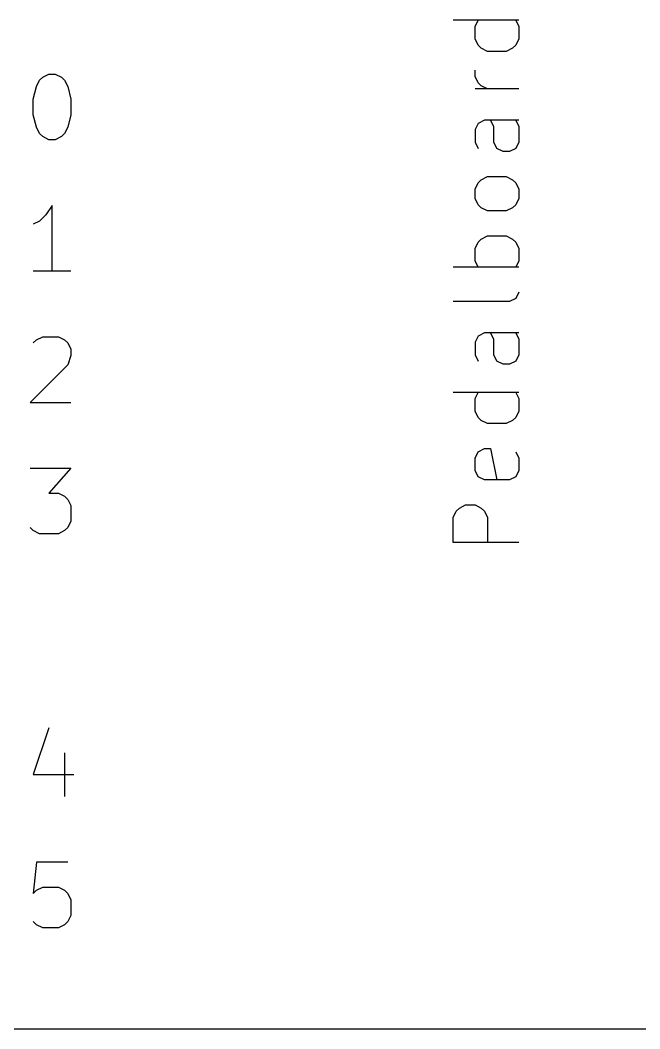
# Model space of a CAD drawing. Extents: x 0.4 to 11.3, y -7.9 to -0.4.
# Drawn here: x 5.243 to 5.715, y -3.55 to -2.782 of the extents above; entities that cross this region are included whole.
import ezdxf

# ---------------------------------------------------------------- set-up
doc = ezdxf.new("R2010")
doc.units = 0
doc.header["$MEASUREMENT"] = 0
for name, color, linetype in [('CYAN2', 4, 'CONTINUOUS'), ('LYELLOW', 51, 'CONTINUOUS'), ('MAGENTA2', 6, 'CONTINUOUS'), ('RED2', 1, 'CONTINUOUS')]:
    doc.layers.add(name, color=color, linetype=linetype)

msp = doc.modelspace()

# ---------------------------------------------------------------- linework, layer by layer
at = {"layer": 'CYAN2', "linetype": 'CONTINUOUS'}
for p, q in [((5.25809, -2.82789), (5.26048, -2.82551)), ((5.25809, -2.82789), (5.26048, -2.82551)), ((5.26048, -2.82551), (5.26524, -2.82313)), ((5.26048, -2.82551), (5.26524, -2.82313)), ((5.26524, -2.82313), (5.27, -2.82313)), ((5.26524, -2.82313), (5.27, -2.82313)), ((5.27, -2.82313), (5.27476, -2.82551)), ((5.27, -2.82313), (5.27476, -2.82551)), ((5.27476, -2.82551), (5.27714, -2.82789)), ((5.27476, -2.82551), (5.27714, -2.82789)), ((5.25333, -2.84218), (5.25571, -2.83265)), ((5.25333, -2.84218), (5.25571, -2.83265)), ((5.25571, -2.83265), (5.25809, -2.82789)), ((5.25571, -2.83265), (5.25809, -2.82789)), ((5.27714, -2.82789), (5.27952, -2.83265)), ((5.27714, -2.82789), (5.27952, -2.83265)), ((5.27952, -2.83265), (5.28191, -2.84218)), ((5.27952, -2.83265), (5.28191, -2.84218)), ((5.25333, -2.85408), (5.25333, -2.84218)), ((5.25333, -2.85408), (5.25333, -2.84218)), ((5.28191, -2.84218), (5.28191, -2.85408)), ((5.28191, -2.84218), (5.28191, -2.85408)), ((5.25571, -2.86361), (5.25333, -2.85408)), ((5.25571, -2.86361), (5.25333, -2.85408)), ((5.28191, -2.85408), (5.27952, -2.86361)), ((5.28191, -2.85408), (5.27952, -2.86361)), ((5.25809, -2.86837), (5.25571, -2.86361)), ((5.25809, -2.86837), (5.25571, -2.86361)), ((5.27952, -2.86361), (5.27714, -2.86837)), ((5.27952, -2.86361), (5.27714, -2.86837)), ((5.26048, -2.87075), (5.25809, -2.86837)), ((5.26048, -2.87075), (5.25809, -2.86837)), ((5.26524, -2.87313), (5.26048, -2.87075)), ((5.26524, -2.87313), (5.26048, -2.87075)), ((5.27476, -2.87075), (5.27, -2.87313)), ((5.27476, -2.87075), (5.27, -2.87313)), ((5.27714, -2.86837), (5.27476, -2.87075)), ((5.27714, -2.86837), (5.27476, -2.87075)), ((5.27, -2.87313), (5.26524, -2.87313)), ((5.27, -2.87313), (5.26524, -2.87313)), ((5.26762, -2.92313), (5.26286, -2.93028)), ((5.26762, -2.92313), (5.26286, -2.93028)), ((5.26762, -2.97313), (5.26762, -2.92313)), ((5.26762, -2.97313), (5.26762, -2.92313)), ((5.26286, -2.93028), (5.25809, -2.93504)), ((5.26286, -2.93028), (5.25809, -2.93504)), ((5.25809, -2.93504), (5.25333, -2.93742)), ((5.25809, -2.93504), (5.25333, -2.93742)), ((5.28191, -2.97313), (5.25333, -2.97313)), ((5.28191, -2.97313), (5.25333, -2.97313)), ((5.25571, -3.02551), (5.26048, -3.02313)), ((5.25571, -3.02551), (5.26048, -3.02313)), ((5.26048, -3.02313), (5.27238, -3.02313)), ((5.26048, -3.02313), (5.27238, -3.02313)), ((5.27238, -3.02313), (5.27714, -3.02551)), ((5.27238, -3.02313), (5.27714, -3.02551)), ((5.25333, -3.02789), (5.25571, -3.02551)), ((5.25333, -3.02789), (5.25571, -3.02551)), ((5.27714, -3.02551), (5.27952, -3.02789)), ((5.27714, -3.02551), (5.27952, -3.02789)), ((5.27952, -3.02789), (5.28191, -3.03265)), ((5.27952, -3.02789), (5.28191, -3.03265)), ((5.28191, -3.03265), (5.28191, -3.03742)), ((5.28191, -3.03265), (5.28191, -3.03742)), ((5.28191, -3.03742), (5.27952, -3.04456)), ((5.28191, -3.03742), (5.27952, -3.04456)), ((5.27952, -3.04456), (5.25095, -3.07313)), ((5.27952, -3.04456), (5.25095, -3.07313)), ((5.25095, -3.07313), (5.28191, -3.07313)), ((5.25095, -3.07313), (5.28191, -3.07313)), ((5.25095, -3.12313), (5.28191, -3.12313)), ((5.25095, -3.12313), (5.28191, -3.12313)), ((5.28191, -3.12313), (5.26524, -3.14218)), ((5.28191, -3.12313), (5.26524, -3.14218)), ((5.26524, -3.14218), (5.27238, -3.14218)), ((5.26524, -3.14218), (5.27238, -3.14218)), ((5.27238, -3.14218), (5.27714, -3.14456)), ((5.27238, -3.14218), (5.27714, -3.14456)), ((5.27714, -3.14456), (5.27952, -3.14694)), ((5.27714, -3.14456), (5.27952, -3.14694)), ((5.27952, -3.14694), (5.28191, -3.1517)), ((5.27952, -3.14694), (5.28191, -3.1517)), ((5.28191, -3.1517), (5.28191, -3.16361)), ((5.28191, -3.1517), (5.28191, -3.16361)), ((5.25333, -3.17075), (5.25095, -3.16837)), ((5.25333, -3.17075), (5.25095, -3.16837)), ((5.25809, -3.17313), (5.25333, -3.17075)), ((5.25809, -3.17313), (5.25333, -3.17075)), ((5.27714, -3.17075), (5.27238, -3.17313)), ((5.27714, -3.17075), (5.27238, -3.17313)), ((5.27952, -3.16837), (5.27714, -3.17075)), ((5.27952, -3.16837), (5.27714, -3.17075)), ((5.28191, -3.16361), (5.27952, -3.16837)), ((5.28191, -3.16361), (5.27952, -3.16837)), ((5.27238, -3.17313), (5.25809, -3.17313)), ((5.27238, -3.17313), (5.25809, -3.17313)), ((5.26524, -3.32075), (5.25333, -3.35646)), ((5.26524, -3.32075), (5.25333, -3.35646)), ((5.27714, -3.3398), (5.27714, -3.37313)), ((5.27714, -3.3398), (5.27714, -3.37313)), ((5.25333, -3.35646), (5.28428, -3.35646)), ((5.25333, -3.35646), (5.28428, -3.35646)), ((5.25571, -3.42313), (5.25333, -3.44694)), ((5.25571, -3.42313), (5.25333, -3.44694)), ((5.27952, -3.42313), (5.25571, -3.42313)), ((5.27952, -3.42313), (5.25571, -3.42313)), ((5.25333, -3.44694), (5.25571, -3.44456)), ((5.25333, -3.44694), (5.25571, -3.44456)), ((5.25571, -3.44456), (5.26048, -3.44218)), ((5.25571, -3.44456), (5.26048, -3.44218)), ((5.26048, -3.44218), (5.27238, -3.44218)), ((5.26048, -3.44218), (5.27238, -3.44218)), ((5.27238, -3.44218), (5.27714, -3.44456)), ((5.27238, -3.44218), (5.27714, -3.44456)), ((5.27714, -3.44456), (5.27952, -3.44694)), ((5.27714, -3.44456), (5.27952, -3.44694)), ((5.27952, -3.44694), (5.28191, -3.4517)), ((5.27952, -3.44694), (5.28191, -3.4517)), ((5.28191, -3.4517), (5.28191, -3.46361)), ((5.28191, -3.4517), (5.28191, -3.46361)), ((5.25571, -3.47075), (5.25333, -3.46837)), ((5.25571, -3.47075), (5.25333, -3.46837)), ((5.27952, -3.46837), (5.27714, -3.47075)), ((5.27952, -3.46837), (5.27714, -3.47075)), ((5.28191, -3.46361), (5.27952, -3.46837)), ((5.28191, -3.46361), (5.27952, -3.46837)), ((5.26048, -3.47313), (5.25571, -3.47075)), ((5.26048, -3.47313), (5.25571, -3.47075)), ((5.27238, -3.47313), (5.26048, -3.47313)), ((5.27238, -3.47313), (5.26048, -3.47313)), ((5.27714, -3.47075), (5.27238, -3.47313)), ((5.27714, -3.47075), (5.27238, -3.47313))]:
    msp.add_line(p, q, dxfattribs=at)
at = {"layer": 'LYELLOW', "linetype": 'CONTINUOUS'}
msp.add_line((5, -3.55), (6.2, -3.55), dxfattribs=at)
at = {"layer": 'MAGENTA2', "linetype": 'CONTINUOUS'}
for p, q in [((5.6228, -2.78214), (5.5728, -2.78214)), ((5.6228, -2.78214), (5.5728, -2.78214)), ((5.58947, -2.7869), (5.59185, -2.78214)), ((5.58947, -2.7869), (5.59185, -2.78214)), ((5.58947, -2.79642), (5.58947, -2.7869)), ((5.58947, -2.79642), (5.58947, -2.7869)), ((5.62043, -2.78214), (5.6228, -2.7869)), ((5.62043, -2.78214), (5.6228, -2.7869)), ((5.6228, -2.7869), (5.6228, -2.79642)), ((5.6228, -2.7869), (5.6228, -2.79642)), ((5.59185, -2.80119), (5.58947, -2.79642)), ((5.59185, -2.80119), (5.58947, -2.79642)), ((5.59423, -2.80357), (5.59185, -2.80119)), ((5.59423, -2.80357), (5.59185, -2.80119)), ((5.62043, -2.80119), (5.61804, -2.80357)), ((5.62043, -2.80119), (5.61804, -2.80357)), ((5.6228, -2.79642), (5.62043, -2.80119)), ((5.6228, -2.79642), (5.62043, -2.80119)), ((5.599, -2.80594), (5.59423, -2.80357)), ((5.599, -2.80594), (5.59423, -2.80357)), ((5.61328, -2.80594), (5.599, -2.80594)), ((5.61328, -2.80594), (5.599, -2.80594)), ((5.61804, -2.80357), (5.61328, -2.80594)), ((5.61804, -2.80357), (5.61328, -2.80594)), ((5.58947, -2.825), (5.58947, -2.82023)), ((5.58947, -2.825), (5.58947, -2.82023)), ((5.59185, -2.82976), (5.58947, -2.825)), ((5.59185, -2.82976), (5.58947, -2.825)), ((5.59423, -2.83214), (5.59185, -2.82976)), ((5.59423, -2.83214), (5.59185, -2.82976)), ((5.599, -2.83452), (5.59423, -2.83214)), ((5.599, -2.83452), (5.59423, -2.83214)), ((5.6228, -2.83452), (5.58947, -2.83452)), ((5.6228, -2.83452), (5.58947, -2.83452)), ((5.59185, -2.86071), (5.58947, -2.86547)), ((5.59185, -2.86071), (5.58947, -2.86547)), ((5.59661, -2.85833), (5.59185, -2.86071)), ((5.59661, -2.85833), (5.59185, -2.86071)), ((5.6228, -2.85833), (5.59661, -2.85833)), ((5.6228, -2.85833), (5.59661, -2.85833)), ((5.60376, -2.86309), (5.60137, -2.85833)), ((5.60376, -2.86309), (5.60137, -2.85833)), ((5.60376, -2.87499), (5.60376, -2.86309)), ((5.60376, -2.87499), (5.60376, -2.86309)), ((5.62043, -2.85833), (5.6228, -2.86309)), ((5.62043, -2.85833), (5.6228, -2.86309)), ((5.6228, -2.86309), (5.6228, -2.87499)), ((5.6228, -2.86309), (5.6228, -2.87499)), ((5.58947, -2.86547), (5.58947, -2.87499)), ((5.58947, -2.86547), (5.58947, -2.87499)), ((5.58947, -2.87499), (5.59185, -2.87976)), ((5.58947, -2.87499), (5.59185, -2.87976)), ((5.60614, -2.87976), (5.60376, -2.87499)), ((5.60614, -2.87976), (5.60376, -2.87499)), ((5.6228, -2.87499), (5.62043, -2.87976)), ((5.6228, -2.87499), (5.62043, -2.87976)), ((5.6109, -2.88213), (5.60614, -2.87976)), ((5.6109, -2.88213), (5.60614, -2.87976)), ((5.61566, -2.88213), (5.6109, -2.88213)), ((5.61566, -2.88213), (5.6109, -2.88213)), ((5.62043, -2.87976), (5.61566, -2.88213)), ((5.62043, -2.87976), (5.61566, -2.88213)), ((5.59423, -2.90356), (5.599, -2.90118)), ((5.59423, -2.90356), (5.599, -2.90118)), ((5.599, -2.90118), (5.61328, -2.90118)), ((5.599, -2.90118), (5.61328, -2.90118)), ((5.61328, -2.90118), (5.61804, -2.90356)), ((5.61328, -2.90118), (5.61804, -2.90356)), ((5.58947, -2.9107), (5.59185, -2.90594)), ((5.58947, -2.9107), (5.59185, -2.90594)), ((5.59185, -2.90594), (5.59423, -2.90356)), ((5.59185, -2.90594), (5.59423, -2.90356)), ((5.61804, -2.90356), (5.62043, -2.90594)), ((5.61804, -2.90356), (5.62043, -2.90594)), ((5.62043, -2.90594), (5.6228, -2.9107)), ((5.62043, -2.90594), (5.6228, -2.9107)), ((5.58947, -2.91785), (5.58947, -2.9107)), ((5.58947, -2.91785), (5.58947, -2.9107)), ((5.59185, -2.92261), (5.58947, -2.91785)), ((5.59185, -2.92261), (5.58947, -2.91785)), ((5.6228, -2.91785), (5.62043, -2.92261)), ((5.6228, -2.91785), (5.62043, -2.92261)), ((5.6228, -2.9107), (5.6228, -2.91785)), ((5.6228, -2.9107), (5.6228, -2.91785)), ((5.59423, -2.92499), (5.59185, -2.92261)), ((5.59423, -2.92499), (5.59185, -2.92261)), ((5.599, -2.92737), (5.59423, -2.92499)), ((5.599, -2.92737), (5.59423, -2.92499)), ((5.61804, -2.92499), (5.61328, -2.92737)), ((5.61804, -2.92499), (5.61328, -2.92737)), ((5.62043, -2.92261), (5.61804, -2.92499)), ((5.62043, -2.92261), (5.61804, -2.92499)), ((5.61328, -2.92737), (5.599, -2.92737)), ((5.61328, -2.92737), (5.599, -2.92737)), ((5.59423, -2.9488), (5.599, -2.94642)), ((5.59423, -2.9488), (5.599, -2.94642)), ((5.599, -2.94642), (5.61328, -2.94642)), ((5.599, -2.94642), (5.61328, -2.94642)), ((5.61328, -2.94642), (5.61804, -2.9488)), ((5.61328, -2.94642), (5.61804, -2.9488)), ((5.58947, -2.95594), (5.59185, -2.95118)), ((5.58947, -2.95594), (5.59185, -2.95118)), ((5.58947, -2.96546), (5.58947, -2.95594)), ((5.58947, -2.96546), (5.58947, -2.95594)), ((5.59185, -2.95118), (5.59423, -2.9488)), ((5.59185, -2.95118), (5.59423, -2.9488)), ((5.61804, -2.9488), (5.62043, -2.95118)), ((5.61804, -2.9488), (5.62043, -2.95118)), ((5.62043, -2.95118), (5.6228, -2.95594)), ((5.62043, -2.95118), (5.6228, -2.95594)), ((5.6228, -2.95594), (5.6228, -2.96546)), ((5.6228, -2.95594), (5.6228, -2.96546)), ((5.6228, -2.97023), (5.5728, -2.97023)), ((5.6228, -2.97023), (5.5728, -2.97023)), ((5.59185, -2.97023), (5.58947, -2.96546)), ((5.59185, -2.97023), (5.58947, -2.96546)), ((5.6228, -2.96546), (5.62043, -2.97023)), ((5.6228, -2.96546), (5.62043, -2.97023)), ((5.62043, -2.99404), (5.61566, -2.99642)), ((5.62043, -2.99404), (5.61566, -2.99642)), ((5.6228, -2.98927), (5.62043, -2.99404)), ((5.6228, -2.98927), (5.62043, -2.99404)), ((5.61566, -2.99642), (5.5728, -2.99642)), ((5.61566, -2.99642), (5.5728, -2.99642)), ((5.59185, -3.02261), (5.58947, -3.02737)), ((5.59185, -3.02261), (5.58947, -3.02737)), ((5.59661, -3.02022), (5.59185, -3.02261)), ((5.59661, -3.02022), (5.59185, -3.02261)), ((5.6228, -3.02022), (5.59661, -3.02022)), ((5.6228, -3.02022), (5.59661, -3.02022)), ((5.60376, -3.02498), (5.60137, -3.02022)), ((5.60376, -3.02498), (5.60137, -3.02022)), ((5.60376, -3.03689), (5.60376, -3.02498)), ((5.60376, -3.03689), (5.60376, -3.02498)), ((5.62043, -3.02022), (5.6228, -3.02498)), ((5.62043, -3.02022), (5.6228, -3.02498)), ((5.6228, -3.02498), (5.6228, -3.03689)), ((5.6228, -3.02498), (5.6228, -3.03689)), ((5.58947, -3.02737), (5.58947, -3.03689)), ((5.58947, -3.02737), (5.58947, -3.03689)), ((5.58947, -3.03689), (5.59185, -3.04165)), ((5.58947, -3.03689), (5.59185, -3.04165)), ((5.60614, -3.04165), (5.60376, -3.03689)), ((5.60614, -3.04165), (5.60376, -3.03689)), ((5.6228, -3.03689), (5.62043, -3.04165)), ((5.6228, -3.03689), (5.62043, -3.04165)), ((5.6109, -3.04403), (5.60614, -3.04165)), ((5.6109, -3.04403), (5.60614, -3.04165)), ((5.61566, -3.04403), (5.6109, -3.04403)), ((5.61566, -3.04403), (5.6109, -3.04403)), ((5.62043, -3.04165), (5.61566, -3.04403)), ((5.62043, -3.04165), (5.61566, -3.04403)), ((5.6228, -3.06546), (5.5728, -3.06546)), ((5.6228, -3.06546), (5.5728, -3.06546)), ((5.58947, -3.07022), (5.59185, -3.06546)), ((5.58947, -3.07022), (5.59185, -3.06546)), ((5.58947, -3.07974), (5.58947, -3.07022)), ((5.58947, -3.07974), (5.58947, -3.07022)), ((5.62043, -3.06546), (5.6228, -3.07022)), ((5.62043, -3.06546), (5.6228, -3.07022)), ((5.6228, -3.07022), (5.6228, -3.07974)), ((5.6228, -3.07022), (5.6228, -3.07974)), ((5.59185, -3.08451), (5.58947, -3.07974)), ((5.59185, -3.08451), (5.58947, -3.07974)), ((5.59423, -3.08689), (5.59185, -3.08451)), ((5.59423, -3.08689), (5.59185, -3.08451)), ((5.62043, -3.08451), (5.61804, -3.08689)), ((5.62043, -3.08451), (5.61804, -3.08689)), ((5.6228, -3.07974), (5.62043, -3.08451)), ((5.6228, -3.07974), (5.62043, -3.08451)), ((5.599, -3.08927), (5.59423, -3.08689)), ((5.599, -3.08927), (5.59423, -3.08689)), ((5.61328, -3.08927), (5.599, -3.08927)), ((5.61328, -3.08927), (5.599, -3.08927)), ((5.61804, -3.08689), (5.61328, -3.08927)), ((5.61804, -3.08689), (5.61328, -3.08927)), ((5.59185, -3.1107), (5.59661, -3.10832)), ((5.59185, -3.1107), (5.59661, -3.10832)), ((5.59661, -3.10832), (5.60137, -3.10832)), ((5.59661, -3.10832), (5.60137, -3.10832)), ((5.60137, -3.10832), (5.60614, -3.13213)), ((5.60137, -3.10832), (5.60614, -3.13213)), ((5.58947, -3.11546), (5.59185, -3.1107)), ((5.58947, -3.11546), (5.59185, -3.1107)), ((5.58947, -3.12498), (5.58947, -3.11546)), ((5.58947, -3.12498), (5.58947, -3.11546)), ((5.62043, -3.1107), (5.6228, -3.11546)), ((5.62043, -3.1107), (5.6228, -3.11546)), ((5.6228, -3.11546), (5.6228, -3.12498)), ((5.6228, -3.11546), (5.6228, -3.12498)), ((5.59185, -3.12975), (5.58947, -3.12498)), ((5.59185, -3.12975), (5.58947, -3.12498)), ((5.6228, -3.12498), (5.62043, -3.12975)), ((5.6228, -3.12498), (5.62043, -3.12975)), ((5.59661, -3.13213), (5.59185, -3.12975)), ((5.59661, -3.13213), (5.59185, -3.12975)), ((5.61566, -3.13213), (5.59661, -3.13213)), ((5.61566, -3.13213), (5.59661, -3.13213)), ((5.62043, -3.12975), (5.61566, -3.13213)), ((5.62043, -3.12975), (5.61566, -3.13213)), ((5.57519, -3.15594), (5.57757, -3.15356)), ((5.57519, -3.15594), (5.57757, -3.15356)), ((5.57757, -3.15356), (5.58233, -3.15118)), ((5.57757, -3.15356), (5.58233, -3.15118)), ((5.58233, -3.15118), (5.58947, -3.15118)), ((5.58233, -3.15118), (5.58947, -3.15118)), ((5.58947, -3.15118), (5.59423, -3.15356)), ((5.58947, -3.15118), (5.59423, -3.15356)), ((5.59423, -3.15356), (5.59661, -3.15594)), ((5.59423, -3.15356), (5.59661, -3.15594)), ((5.5728, -3.1607), (5.57519, -3.15594)), ((5.5728, -3.1607), (5.57519, -3.15594)), ((5.5728, -3.17975), (5.5728, -3.1607)), ((5.5728, -3.17975), (5.5728, -3.1607)), ((5.59661, -3.15594), (5.599, -3.1607)), ((5.59661, -3.15594), (5.599, -3.1607)), ((5.599, -3.1607), (5.599, -3.17975)), ((5.599, -3.1607), (5.599, -3.17975)), ((5.6228, -3.17975), (5.5728, -3.17975)), ((5.6228, -3.17975), (5.5728, -3.17975))]:
    msp.add_line(p, q, dxfattribs=at)
at = {"layer": 'RED2', "linetype": 'CONTINUOUS'}
msp.add_line((5, -3.55), (6.2, -3.55), dxfattribs=at)

doc.saveas('drawing.dxf')
